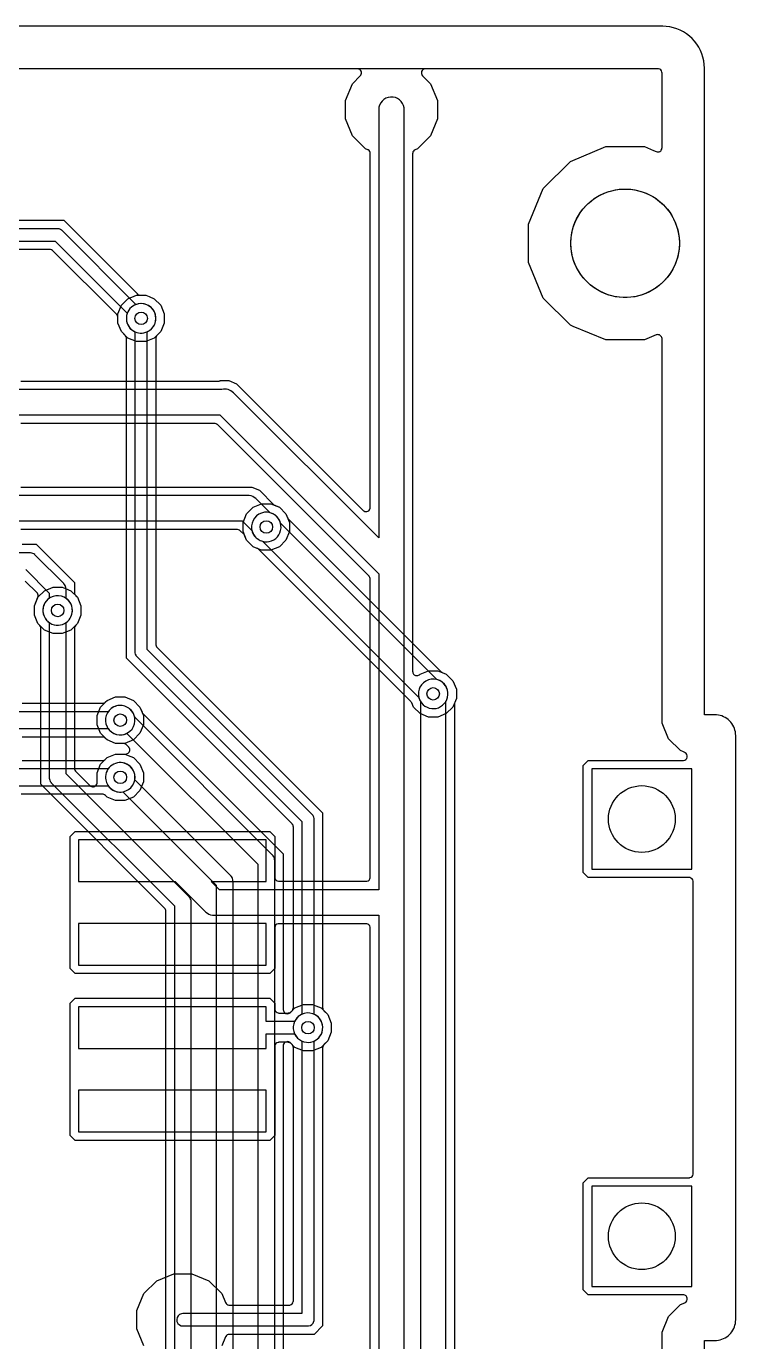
# Model space of a CAD drawing. Header units: millimetres. Extents: x -1 to 70, y 0 to 114.
# Drawn here: x 53.25 to 70.25, y 81.47 to 113 of the extents above; entities that cross this region are included whole.
import ezdxf

# ---------------------------------------------------------------- set-up
doc = ezdxf.new("R2010")
doc.units = ezdxf.units.MM

msp = doc.modelspace()

# ---------------------------------------------------------------- linework, layer by layer
at = {"layer": '16_copper'}
for points in [[(53.121, 104.498), (57.855, 104.498), (57.855, 104.498), (57.855, 104.498, 0.055535), (57.88, 104.501), (57.893, 104.506), (57.899, 104.508), (58.101, 104.508), (58.288, 104.431), (58.445, 104.274), (58.445, 104.274), (61.321, 101.397), (61.33, 101.391), (61.338, 101.384, 0.546726), (61.491, 101.454), (61.491, 101.456), (61.491, 101.457), (61.491, 101.459), (61.492, 101.468), (61.492, 109.95), (61.492, 109.951), (61.492, 109.953, 0.255516), (61.443, 110.036), (61.43, 110.042), (61.375, 110.065), (61.065, 110.375), (60.897, 110.781), (60.897, 111.219), (61.065, 111.625), (61.253, 111.813), (61.26, 111.822), (61.267, 111.83, 0.546726), (61.196, 111.983), (61.194, 111.983), (61.193, 111.983), (61.191, 111.983), (61.182, 111.984), (32.874, 111.984)], [(68.484, 66.09), (68.484, 81.702), (68.639, 82.076), (68.924, 82.361), (69.029, 82.404), (69.033, 82.407), (69.038, 82.409, 0.722103), (69.004, 82.596), (68.99, 82.597), (66.716, 82.597), (66.597, 82.716), (66.597, 85.284), (66.716, 85.403), (69.134, 85.403), (69.143, 85.404), (69.152, 85.405, 0.323309), (69.233, 85.489), (69.233, 85.494, 0.009671), (69.234, 85.498), (69.234, 85.503), (69.234, 92.497), (69.233, 92.506), (69.232, 92.515, 0.323309), (69.148, 92.596), (69.143, 92.596, 0.009671), (69.139, 92.596), (69.134, 92.597), (66.716, 92.597), (66.597, 92.716), (66.597, 95.284), (66.716, 95.403), (68.99, 95.403), (68.996, 95.404), (69.001, 95.404, 0.722103), (69.041, 95.589), (69.029, 95.596), (69.028, 95.596, 0.000094), (69.028, 95.596), (68.997, 95.608), (68.997, 95.608), (68.997, 95.608), (68.924, 95.639), (68.639, 95.924), (68.484, 96.298), (68.484, 105.51), (68.484, 105.513), (68.484, 105.517, 0.468078), (68.359, 105.607), (68.346, 105.602), (68.061, 105.484), (67.139, 105.484), (66.356, 105.808), (66.356, 105.808), (66.356, 105.808), (66.288, 105.837), (65.637, 106.488), (65.284, 107.339), (65.284, 108.261), (65.637, 109.112), (66.288, 109.763), (67.139, 110.116), (68.061, 110.116), (68.284, 110.023), (68.284, 110.023), (68.284, 110.023), (68.346, 109.998, 0.490434), (68.483, 110.076), (68.484, 110.09), (68.484, 111.884), (68.483, 111.893), (68.482, 111.902, 0.323309), (68.398, 111.983), (68.393, 111.983, 0.009671), (68.389, 111.984), (68.384, 111.984), (62.818, 111.984), (62.807, 111.983), (62.796, 111.982, 0.54673), (62.738, 111.824), (62.739, 111.822), (62.74, 111.821), (62.741, 111.82), (62.747, 111.813), (62.935, 111.625), (63.103, 111.219), (63.103, 110.781), (62.935, 110.375), (62.625, 110.065), (62.57, 110.042, 0.265607), (62.509, 109.963), (62.508, 109.95), (62.508, 97.536), (62.509, 97.526), (62.51, 97.515), (62.511, 97.513), (62.511, 97.512), (62.515, 97.501), (62.519, 97.491, 0.198886), (62.577, 97.441), (62.587, 97.439), (62.598, 97.437, 0.159081), (62.668, 97.456), (62.67, 97.458), (62.671, 97.459), (62.672, 97.46, 0.039959), (62.685, 97.472), (62.889, 97.556), (63.111, 97.556), (63.19, 97.523), (63.19, 97.523), (63.19, 97.523), (63.315, 97.472), (63.472, 97.315), (63.556, 97.111), (63.556, 96.889), (63.516, 96.791), (63.516, 96.791), (63.515, 96.791), (63.512, 96.778), (63.509, 96.767), (63.509, 96.767), (63.509, 96.767), (63.508, 96.753), (63.508, 53.949)], [(62.305, 68), (62.305, 111), (62.302, 111.044, 0.930834), (61.695, 111), (61.695, 100.736), (58.216, 104.216), (58.215, 104.216), (58.215, 104.217, 0.256029), (57.933, 104.297), (57.925, 104.295), (52.85, 104.295)], [(31.478, 108.351), (54.145, 108.351), (55.91, 106.586), (55.916, 106.581), (55.921, 106.576, 0.125734), (55.967, 106.557), (55.975, 106.557), (55.977, 106.556), (55.979, 106.557), (55.981, 106.556), (56.111, 106.556), (56.19, 106.523), (56.19, 106.523), (56.19, 106.523), (56.315, 106.472), (56.472, 106.315), (56.556, 106.111), (56.556, 105.889), (56.472, 105.685), (56.315, 105.528), (56.111, 105.444), (55.889, 105.444), (55.685, 105.528), (55.528, 105.685), (55.444, 105.889), (55.444, 106.019), (55.443, 106.026), (55.443, 106.034, 0.125733), (55.423, 106.079), (55.418, 106.086), (55.417, 106.087), (55.416, 106.088), (55.414, 106.09), (53.884, 107.62), (53.878, 107.624), (53.873, 107.63, 0.125734), (53.827, 107.648), (53.819, 107.649), (53.817, 107.649), (53.816, 107.649), (53.813, 107.649), (31.478, 107.649)], [(52.85, 103.685), (57.884, 103.685), (61.695, 99.874), (61.695, 92.305), (57.876, 92.305), (57.681, 92.5), (59, 92.5), (59, 93.5), (54.5, 93.5), (54.5, 92.5), (56.819, 92.5), (57.534, 91.784), (57.544, 91.777), (57.552, 91.768, 0.144213), (57.709, 91.698), (57.72, 91.697, 0.015609), (57.739, 91.696), (57.75, 91.695), (61.695, 91.695), (61.695, 68.126)], [(61.492, 68.252), (61.492, 91.392), (61.491, 91.401), (61.49, 91.41, 0.323309), (61.406, 91.491), (61.401, 91.491, 0.009671), (61.397, 91.492), (61.392, 91.492), (59.303, 91.492), (59.294, 91.491), (59.285, 91.49, 0.323309), (59.204, 91.406), (59.204, 91.401, 0.009671), (59.204, 91.397), (59.203, 91.392), (59.203, 90.416), (59.084, 90.297), (54.416, 90.297), (54.297, 90.416), (54.297, 93.584), (54.416, 93.703), (59.084, 93.703), (59.203, 93.584), (59.203, 92.608), (59.204, 92.599), (59.205, 92.59, 0.323309), (59.289, 92.509), (59.294, 92.509, 0.009671), (59.298, 92.508), (59.303, 92.508), (61.392, 92.508), (61.401, 92.509), (61.41, 92.51, 0.323309), (61.491, 92.594), (61.491, 92.599, 0.009671), (61.492, 92.603), (61.492, 92.608), (61.492, 99.748), (61.491, 99.755), (61.491, 99.763, 0.125733), (61.472, 99.808), (61.466, 99.815), (61.465, 99.816), (61.464, 99.817), (61.463, 99.819), (57.829, 103.453), (57.823, 103.457), (57.818, 103.462, 0.125734), (57.772, 103.481), (57.764, 103.482), (57.762, 103.482), (57.761, 103.482), (57.758, 103.482), (53.121, 103.482)], [(53.121, 101.958), (58.651, 101.958), (58.838, 101.881), (59.184, 101.534), (59.184, 101.534), (59.184, 101.534, 0.06262), (59.204, 101.519), (59.217, 101.512), (59.315, 101.472), (59.472, 101.315), (59.556, 101.111), (59.556, 100.889), (59.472, 100.685), (59.315, 100.528), (59.111, 100.444), (58.889, 100.444), (58.685, 100.528), (58.528, 100.685), (58.488, 100.783), (58.487, 100.783), (58.487, 100.784, 0.062619), (58.475, 100.805), (58.466, 100.816), (58.369, 100.913), (58.363, 100.917), (58.358, 100.922, 0.125734), (58.312, 100.941), (58.304, 100.942), (58.302, 100.942), (58.3, 100.942), (58.298, 100.942), (53.121, 100.942)], [(53.153, 100.586), (53.488, 100.586), (54.406, 99.668), (54.406, 99.422), (54.407, 99.415), (54.407, 99.407, 0.125733), (54.427, 99.362), (54.432, 99.355), (54.433, 99.354), (54.434, 99.353), (54.436, 99.351), (54.472, 99.315), (54.556, 99.111), (54.556, 98.889), (54.472, 98.685), (54.315, 98.528), (54.111, 98.444), (53.889, 98.444), (53.685, 98.528), (53.528, 98.685), (53.444, 98.889), (53.444, 99.111), (53.527, 99.311), (53.527, 99.313), (53.528, 99.315, 0.255517), (53.514, 99.41), (53.505, 99.42), (53.224, 99.701)], [(53.236, 99.977), (53.797, 99.416), (53.797, 99.289), (53.767, 99.266, 0.716589), (54.023, 98.647), (54.069, 98.653, 0.621839), (54.233, 99.266), (54.203, 99.289), (54.203, 99.5), (54.202, 99.51), (54.202, 99.52, 0.132342), (54.165, 99.619), (54.159, 99.625, 0.018024), (54.15, 99.637), (54.144, 99.644), (53.464, 100.324), (53.456, 100.33), (53.449, 100.337, 0.132344), (53.352, 100.381), (53.344, 100.381, 0.018059), (53.329, 100.382), (53.32, 100.383), (52.85, 100.383)], [(63.305, 54.05), (63.305, 96.822), (63.317, 96.843, 1), (62.683, 97.157), (62.665, 97.114, 0.198911), (62.683, 96.843), (62.695, 96.822), (62.695, 54.176)], [(53.153, 96.776), (55.078, 96.776), (55.085, 96.777), (55.093, 96.777, 0.125733), (55.138, 96.797), (55.145, 96.802), (55.146, 96.803), (55.147, 96.804), (55.149, 96.806), (55.185, 96.842), (55.389, 96.926), (55.611, 96.926), (55.815, 96.842), (55.972, 96.685), (56.056, 96.481), (56.056, 96.259), (55.972, 96.055), (55.815, 95.898), (55.611, 95.814), (55.389, 95.814), (55.185, 95.898), (55.149, 95.934, 0.162857), (55.092, 95.963), (55.084, 95.963), (55.082, 95.964), (55.08, 95.963), (55.078, 95.964), (53.153, 95.964)], [(53.153, 95.406), (55.078, 95.406), (55.085, 95.407), (55.093, 95.407, 0.125733), (55.138, 95.427), (55.145, 95.432), (55.146, 95.433), (55.147, 95.434), (55.149, 95.436), (55.185, 95.472), (55.389, 95.556), (55.611, 95.556), (55.69, 95.523), (55.69, 95.523), (55.69, 95.523), (55.815, 95.472), (55.972, 95.315), (56.056, 95.111), (56.056, 94.889), (55.972, 94.685), (55.815, 94.528), (55.611, 94.444), (55.389, 94.444), (55.185, 94.528), (55.149, 94.564, 0.162857), (55.092, 94.593), (55.084, 94.593), (55.082, 94.594), (55.08, 94.593), (55.078, 94.594), (53.122, 94.594)], [(56.065, 81.375), (55.897, 81.781), (55.897, 82.219), (56.065, 82.625), (56.375, 82.935), (56.781, 83.103), (57.219, 83.103), (57.625, 82.935), (57.935, 82.625), (58.023, 82.412), (58.024, 82.411), (58.025, 82.409, 0.255512), (58.102, 82.352), (58.116, 82.351), (59.549, 82.351), (59.558, 82.352), (59.567, 82.352, 0.323309), (59.648, 82.437), (59.649, 82.442, 0.009671), (59.649, 82.446), (59.649, 82.451), (59.649, 88.522), (59.648, 88.53), (59.648, 88.537), (59.647, 88.542), (59.646, 88.547, 0.080051), (59.629, 88.583), (59.624, 88.589), (59.622, 88.591), (59.622, 88.591), (59.62, 88.593), (59.593, 88.62, 0.162857), (59.536, 88.648), (59.528, 88.649), (59.526, 88.649), (59.525, 88.649), (59.522, 88.649), (59.303, 88.649), (59.294, 88.648), (59.285, 88.648, 0.323309), (59.204, 88.563), (59.204, 88.558, 0.009671), (59.204, 88.554), (59.203, 88.549), (59.203, 86.416), (59.084, 86.297), (54.416, 86.297), (54.297, 86.416), (54.297, 89.584), (54.416, 89.703), (59.084, 89.703), (59.203, 89.584), (59.203, 89.451), (59.204, 89.442), (59.205, 89.433, 0.323309), (59.289, 89.352), (59.294, 89.351, 0.009671), (59.298, 89.351), (59.303, 89.351), (59.522, 89.351), (59.53, 89.352), (59.537, 89.352, 0.125733), (59.583, 89.371), (59.589, 89.376), (59.591, 89.378), (59.591, 89.378), (59.593, 89.38), (59.685, 89.472), (59.889, 89.556), (60.111, 89.556), (60.19, 89.523), (60.19, 89.523), (60.19, 89.523), (60.315, 89.472), (60.472, 89.315), (60.556, 89.111), (60.556, 88.889), (60.472, 88.685), (60.38, 88.593), (60.376, 88.587), (60.37, 88.582, 0.125734), (60.352, 88.536), (60.351, 88.528), (60.351, 88.526), (60.351, 88.525), (60.351, 88.522), (60.351, 81.855), (60.145, 81.649), (58.116, 81.649), (58.114, 81.649), (58.112, 81.649, 0.255516), (58.029, 81.6), (58.023, 81.588), (57.935, 81.375)]]:
    msp.add_lwpolyline(points, format="xyb", dxfattribs=at)
for points in [[(56.069, 105.653, 1), (55.931, 106.347), (55.886, 106.335), (55.877, 106.331), (54.104, 108.104), (54.098, 108.11), (54.092, 108.116, 0.103336), (54.038, 108.143), (54.032, 108.143), (54.025, 108.145), (54.007, 108.147), (54, 108.148), (31.321, 108.148), (31.317, 108.157, 1), (30.683, 107.843), (30.706, 107.803, 0.577351), (31.317, 107.843), (31.321, 107.853), (53.939, 107.853), (55.669, 106.123), (55.665, 106.114, 0.534511), (56.023, 105.647)], [(59.069, 100.653, 0.767328), (59.114, 101.335), (59.089, 101.342), (58.766, 101.666), (58.756, 101.673), (58.748, 101.682, 0.144213), (58.591, 101.752), (58.58, 101.753, 0.015609), (58.561, 101.754), (58.55, 101.755), (52.85, 101.755), (52.85, 101.9), (51.15, 101.9), (51.15, 101), (52.85, 101), (52.85, 101.145), (58.424, 101.145), (58.658, 100.911), (58.665, 100.886, 0.339455), (59.023, 100.647)], [(52.85, 96.167), (55.211, 96.167), (55.234, 96.137, 1), (55.766, 96.603), (55.733, 96.636, 0.414214), (55.234, 96.603), (55.211, 96.573), (52.85, 96.573), (52.85, 96.82), (51.15, 96.82), (51.15, 95.92), (52.85, 95.92)], [(55.569, 94.653, 1), (55.431, 95.347), (55.386, 95.335, 0.131652), (55.234, 95.233), (55.211, 95.203), (52.85, 95.203), (52.85, 95.55), (51.15, 95.55), (51.15, 94.65), (52.85, 94.65), (52.85, 94.797), (55.211, 94.797), (55.234, 94.767, 0.233167), (55.523, 94.647)], [(60.006, 81.853), (60.011, 81.853, 0.319122), (60.143, 81.962), (60.144, 81.969, 0.040609), (60.147, 81.993), (60.148, 82), (60.148, 88.679), (60.157, 88.683, 1), (59.843, 89.317), (59.803, 89.294, 0.131653), (59.683, 89.157), (59.679, 89.148), (59, 89.148), (59, 89.5), (54.5, 89.5), (54.5, 88.5), (59, 88.5), (59, 88.853), (59.679, 88.853), (59.683, 88.843, 0.165103), (59.843, 88.683), (59.853, 88.679), (59.853, 82.148), (57, 82.148), (56.97, 82.144, 0.79111), (56.962, 81.857), (57, 81.853), (60, 81.853)]]:
    msp.add_lwpolyline(points, format="xyb", close=True, dxfattribs=at)
for points in [[(69.2, 95.2), (66.8, 95.2), (66.8, 92.8), (69.2, 92.8)], [(59, 91.5), (54.5, 91.5), (54.5, 90.5), (59, 90.5)], [(59, 87.5), (54.5, 87.5), (54.5, 86.5), (59, 86.5)], [(69.2, 85.2), (66.8, 85.2), (66.8, 82.8), (69.2, 82.8)]]:
    msp.add_lwpolyline(points, close=True, dxfattribs=at)
at = {"layer": '1_copper'}
for points in [[(68.484, 66.09), (68.484, 81.702), (68.639, 82.076), (68.924, 82.361), (69.029, 82.404), (69.033, 82.407), (69.038, 82.409, 0.722103), (69.004, 82.596), (68.99, 82.597), (66.716, 82.597), (66.597, 82.716), (66.597, 85.284), (66.716, 85.403), (69.134, 85.403), (69.143, 85.404), (69.152, 85.405, 0.323309), (69.233, 85.489), (69.233, 85.494, 0.009671), (69.234, 85.498), (69.234, 85.503), (69.234, 92.497), (69.233, 92.506), (69.232, 92.515, 0.323309), (69.148, 92.596), (69.143, 92.596, 0.009671), (69.139, 92.596), (69.134, 92.597), (66.716, 92.597), (66.597, 92.716), (66.597, 95.284), (66.716, 95.403), (68.99, 95.403), (68.996, 95.404), (69.001, 95.404, 0.722103), (69.041, 95.589), (69.029, 95.596), (69.028, 95.596, 0.000094), (69.028, 95.596), (68.997, 95.608), (68.997, 95.608), (68.997, 95.608), (68.924, 95.639), (68.639, 95.924), (68.484, 96.298), (68.484, 105.51), (68.484, 105.513), (68.484, 105.517, 0.468078), (68.359, 105.607), (68.346, 105.602), (68.061, 105.484), (67.139, 105.484), (66.356, 105.808), (66.356, 105.808), (66.356, 105.808), (66.288, 105.837), (65.637, 106.488), (65.284, 107.339), (65.284, 108.261), (65.637, 109.112), (66.288, 109.763), (67.139, 110.116), (68.061, 110.116), (68.284, 110.023), (68.284, 110.023), (68.284, 110.023), (68.346, 109.998, 0.490434), (68.483, 110.076), (68.484, 110.09), (68.484, 111.884), (68.483, 111.893), (68.482, 111.902, 0.323309), (68.398, 111.983), (68.393, 111.983, 0.009671), (68.389, 111.984), (68.384, 111.984), (32.874, 111.984)], [(56.594, 62.21), (56.594, 91.79), (56.593, 91.797), (56.593, 91.805, 0.125733), (56.573, 91.85), (56.568, 91.857), (56.567, 91.858), (56.566, 91.859), (56.564, 91.861), (53.594, 94.832), (53.594, 98.578), (53.593, 98.585), (53.593, 98.593, 0.125733), (53.573, 98.638), (53.568, 98.645), (53.567, 98.646), (53.566, 98.647), (53.564, 98.649), (53.528, 98.685), (53.444, 98.889), (53.444, 99.111), (53.528, 99.315), (53.685, 99.472), (53.889, 99.556), (54.111, 99.556), (54.19, 99.523), (54.19, 99.523), (54.19, 99.523), (54.315, 99.472), (54.472, 99.315), (54.556, 99.111), (54.556, 98.889), (54.472, 98.685), (54.436, 98.649, 0.162857), (54.407, 98.592), (54.407, 98.584), (54.406, 98.582), (54.407, 98.58), (54.406, 98.578), (54.406, 95.21), (54.407, 95.203), (54.407, 95.195, 0.125741), (54.427, 95.15), (54.432, 95.143), (54.433, 95.142), (54.434, 95.141), (54.436, 95.139), (54.773, 94.802), (54.781, 94.795), (54.79, 94.788, 0.546726), (54.943, 94.859), (54.943, 94.861), (54.943, 94.862), (54.943, 94.864), (54.944, 94.873), (54.944, 95.111), (55.028, 95.315), (55.185, 95.472), (55.389, 95.556), (55.627, 95.556), (55.638, 95.558), (55.649, 95.559, 0.546728), (55.707, 95.717), (55.706, 95.718), (55.705, 95.719), (55.704, 95.721), (55.698, 95.727), (55.641, 95.784), (55.635, 95.789), (55.63, 95.794, 0.125734), (55.584, 95.813), (55.576, 95.813), (55.574, 95.814), (55.573, 95.813), (55.57, 95.814), (55.389, 95.814), (55.185, 95.898), (55.028, 96.055), (54.944, 96.259), (54.944, 96.481), (55.028, 96.685), (55.185, 96.842), (55.389, 96.926), (55.611, 96.926), (55.815, 96.842), (55.972, 96.685), (56.022, 96.563), (56.022, 96.563), (56.022, 96.563, 0.053853), (56.035, 96.541), (56.044, 96.531), (56.066, 96.509), (56.066, 96.509), (59.406, 93.168), (59.406, 89.435), (59.408, 89.424), (59.409, 89.413, 0.512142), (59.557, 89.349), (59.567, 89.355), (59.568, 89.356), (59.569, 89.357), (59.571, 89.358), (59.577, 89.364), (59.62, 89.407, 0.162857), (59.648, 89.464), (59.649, 89.472), (59.649, 89.474), (59.649, 89.475), (59.649, 89.478), (59.649, 93.813), (59.648, 93.821), (59.648, 93.828, 0.125733), (59.629, 93.873), (59.624, 93.88), (59.622, 93.882), (59.622, 93.882), (59.62, 93.884), (55.649, 97.855), (55.649, 105.522), (55.648, 105.53), (55.648, 105.537, 0.125733), (55.629, 105.583), (55.624, 105.589), (55.622, 105.591), (55.622, 105.591), (55.62, 105.593), (55.528, 105.685), (55.444, 105.889), (55.444, 106.111), (55.528, 106.315), (55.685, 106.472), (55.889, 106.556), (56.111, 106.556), (56.19, 106.523), (56.19, 106.523), (56.19, 106.523), (56.315, 106.472), (56.472, 106.315), (56.556, 106.111), (56.556, 105.889), (56.472, 105.685), (56.38, 105.593), (56.376, 105.587), (56.37, 105.582, 0.125734), (56.352, 105.536), (56.351, 105.528), (56.351, 105.526), (56.351, 105.525), (56.351, 105.522), (56.351, 98.187), (56.352, 98.179), (56.352, 98.172, 0.125733), (56.371, 98.127), (56.376, 98.12), (56.378, 98.118), (56.378, 98.118), (56.38, 98.116), (60.351, 94.145), (60.351, 89.478), (60.352, 89.47), (60.352, 89.463, 0.125738), (60.371, 89.417), (60.376, 89.411), (60.378, 89.409), (60.378, 89.409), (60.38, 89.407), (60.472, 89.315), (60.556, 89.111), (60.556, 88.889), (60.472, 88.685), (60.315, 88.528), (60.111, 88.444), (59.889, 88.444), (59.685, 88.528), (59.577, 88.636), (59.569, 88.643), (59.56, 88.649, 0.546726), (59.407, 88.579), (59.407, 88.577), (59.407, 88.576), (59.407, 88.574), (59.406, 88.565), (59.406, 49.21)], [(57.203, 62), (57.203, 92), (57.202, 92.01), (57.202, 92.02, 0.132342), (57.165, 92.119), (57.159, 92.125, 0.018024), (57.15, 92.137), (57.144, 92.144), (54.203, 95.084), (54.203, 98.711), (54.233, 98.734, 1), (53.767, 99.266), (53.734, 99.233, 0.414214), (53.767, 98.734), (53.797, 98.711), (53.797, 95), (53.798, 94.99), (53.798, 94.98, 0.132342), (53.835, 94.881), (53.841, 94.875, 0.018024), (53.85, 94.863), (53.856, 94.856), (56.797, 91.916), (56.797, 62.084)], [(59.203, 49.084), (59.203, 93, 0.157844), (59.165, 93.119), (59.159, 93.125, 0.018024), (59.15, 93.137), (59.144, 93.144), (55.847, 96.441), (55.835, 96.484), (55.817, 96.527, 1), (55.183, 96.213), (55.206, 96.173, 0.376371), (55.657, 96.053), (55.659, 96.054), (58.797, 92.916), (58.797, 49)], [(58.203, 61), (58.203, 92.5), (58.202, 92.51), (58.202, 92.52, 0.132342), (58.165, 92.619), (58.159, 92.625, 0.018024), (58.15, 92.637), (58.144, 92.644), (55.848, 94.939), (55.853, 94.977, 1), (55.147, 95.023), (55.147, 94.977, 0.414214), (55.523, 94.647), (55.561, 94.652), (57.797, 92.416), (57.797, 61.084)]]:
    msp.add_lwpolyline(points, format="xyb", dxfattribs=at)
for points in [[(60.069, 88.653, 0.716592), (60.157, 89.317), (60.148, 89.321), (60.148, 94), (60.147, 94.008), (60.147, 94.017, 0.103334), (60.127, 94.074), (60.124, 94.078), (60.12, 94.085), (60.109, 94.099), (60.104, 94.104), (56.148, 98.061), (56.148, 105.679), (56.157, 105.683, 1), (55.843, 106.317), (55.803, 106.294, 0.577351), (55.843, 105.683), (55.852, 105.679), (55.852, 98), (55.853, 97.992), (55.853, 97.983, 0.103334), (55.873, 97.926), (55.876, 97.922), (55.88, 97.915), (55.891, 97.901), (55.896, 97.896), (59.853, 93.939), (59.853, 89.321), (59.843, 89.317, 0.820681), (60.023, 88.647)], [(62.889, 96.444), (62.685, 96.528), (62.528, 96.685), (62.488, 96.783), (62.487, 96.783), (62.487, 96.784, 0.062619), (62.475, 96.805), (62.466, 96.816), (58.816, 100.466), (58.816, 100.466), (58.816, 100.466, 0.06262), (58.796, 100.481), (58.783, 100.488), (58.685, 100.528), (58.528, 100.685), (58.444, 100.889), (58.444, 101.111), (58.528, 101.315), (58.685, 101.472), (58.889, 101.556), (59.111, 101.556), (59.19, 101.523), (59.19, 101.523), (59.19, 101.523), (59.315, 101.472), (59.472, 101.315), (59.512, 101.217), (59.513, 101.217), (59.513, 101.216, 0.062619), (59.525, 101.195), (59.534, 101.184), (63.184, 97.534), (63.184, 97.534), (63.184, 97.534, 0.06262), (63.204, 97.519), (63.217, 97.512), (63.315, 97.472), (63.472, 97.315), (63.556, 97.111), (63.556, 96.889), (63.472, 96.685), (63.315, 96.528), (63.111, 96.444)], [(63.069, 96.653, 0.767328), (63.114, 97.335), (63.089, 97.342), (59.342, 101.089), (59.335, 101.114, 1), (58.665, 100.886), (58.683, 100.843, 0.198914), (58.886, 100.665), (58.911, 100.658), (62.658, 96.911), (62.665, 96.886, 0.339455), (63.023, 96.647)]]:
    msp.add_lwpolyline(points, format="xyb", close=True, dxfattribs=at)
for points in [[(69.2, 95.2), (66.8, 95.2), (66.8, 92.8), (69.2, 92.8)], [(69.2, 85.2), (66.8, 85.2), (66.8, 82.8), (69.2, 82.8)]]:
    msp.add_lwpolyline(points, close=True, dxfattribs=at)
at = {"layer": 'drills_NPTH'}
msp.add_circle((67.6, 107.8), 1.3, dxfattribs=at)
at = {"layer": 'drills_PTH'}
for centre in [(68, 94), (68, 84)]:
    msp.add_circle(centre, 0.8, dxfattribs=at)
at = {"layer": 'drills_via_1_16'}
for centre in [(56, 106), (59, 101), (54, 99), (63, 97), (55.5, 96.37), (55.5, 95), (60, 89)]:
    msp.add_circle(centre, 0.15, dxfattribs=at)
at = {"layer": 'holes'}
msp.add_lwpolyline([(68.9, 107.754), (68.893, 107.661), (68.88, 107.569), (68.86, 107.478), (68.834, 107.389), (68.802, 107.302), (68.763, 107.218), (68.719, 107.136), (68.669, 107.058), (68.613, 106.984), (68.552, 106.914), (68.486, 106.848), (68.416, 106.787), (68.342, 106.731), (68.264, 106.681), (68.182, 106.637), (68.098, 106.598), (68.011, 106.566), (67.922, 106.54), (67.831, 106.52), (67.739, 106.507), (67.646, 106.5), (67.554, 106.5), (67.461, 106.507), (67.369, 106.52), (67.278, 106.54), (67.189, 106.566), (67.102, 106.598), (67.018, 106.637), (66.936, 106.681), (66.858, 106.731), (66.784, 106.787), (66.714, 106.848), (66.648, 106.914), (66.587, 106.984), (66.531, 107.058), (66.481, 107.136), (66.437, 107.218), (66.398, 107.302), (66.366, 107.389), (66.34, 107.478), (66.32, 107.569), (66.307, 107.661), (66.3, 107.754), (66.3, 107.846), (66.307, 107.939), (66.32, 108.031), (66.34, 108.122), (66.366, 108.211), (66.398, 108.298), (66.437, 108.382), (66.481, 108.464), (66.531, 108.542), (66.587, 108.616), (66.648, 108.686), (66.714, 108.752), (66.784, 108.813), (66.858, 108.869), (66.936, 108.919), (67.018, 108.963), (67.102, 109.002), (67.189, 109.034), (67.278, 109.06), (67.369, 109.08), (67.461, 109.093), (67.554, 109.1), (67.646, 109.1), (67.739, 109.093), (67.831, 109.08), (67.922, 109.06), (68.011, 109.034), (68.098, 109.002), (68.182, 108.963), (68.264, 108.919), (68.342, 108.869), (68.416, 108.813), (68.486, 108.752), (68.552, 108.686), (68.613, 108.616), (68.669, 108.542), (68.719, 108.464), (68.763, 108.382), (68.802, 108.298), (68.834, 108.211), (68.86, 108.122), (68.88, 108.031), (68.893, 107.939), (68.9, 107.846), (68.9, 107.754)], close=True, dxfattribs=at)
at = {"layer": 'outline'}
msp.add_lwpolyline([(69.5, 17.95), (69.5, 81.5), (69.75, 81.5), (69.794, 81.502), (69.837, 81.508), (69.879, 81.517), (69.921, 81.53), (69.961, 81.547), (70, 81.567), (70.037, 81.59), (70.071, 81.617), (70.104, 81.646), (70.133, 81.679), (70.16, 81.713), (70.183, 81.75), (70.203, 81.789), (70.22, 81.829), (70.233, 81.871), (70.242, 81.913), (70.248, 81.956), (70.25, 82), (70.25, 96), (70.248, 96.044), (70.242, 96.087), (70.233, 96.129), (70.22, 96.171), (70.203, 96.211), (70.183, 96.25), (70.16, 96.287), (70.133, 96.321), (70.104, 96.354), (70.071, 96.383), (70.037, 96.41), (70, 96.433), (69.961, 96.453), (69.921, 96.47), (69.879, 96.483), (69.837, 96.492), (69.794, 96.498), (69.75, 96.5), (69.5, 96.5), (69.5, 112), (69.496, 112.087), (69.485, 112.174), (69.466, 112.259), (69.44, 112.342), (69.406, 112.423), (69.366, 112.5), (69.319, 112.574), (69.266, 112.643), (69.207, 112.707), (69.143, 112.766), (69.074, 112.819), (69, 112.866), (68.923, 112.906), (68.842, 112.94), (68.759, 112.966), (68.674, 112.985), (68.587, 112.996), (68.5, 113), (18, 113)], dxfattribs=at)

doc.saveas('drawing.dxf')
